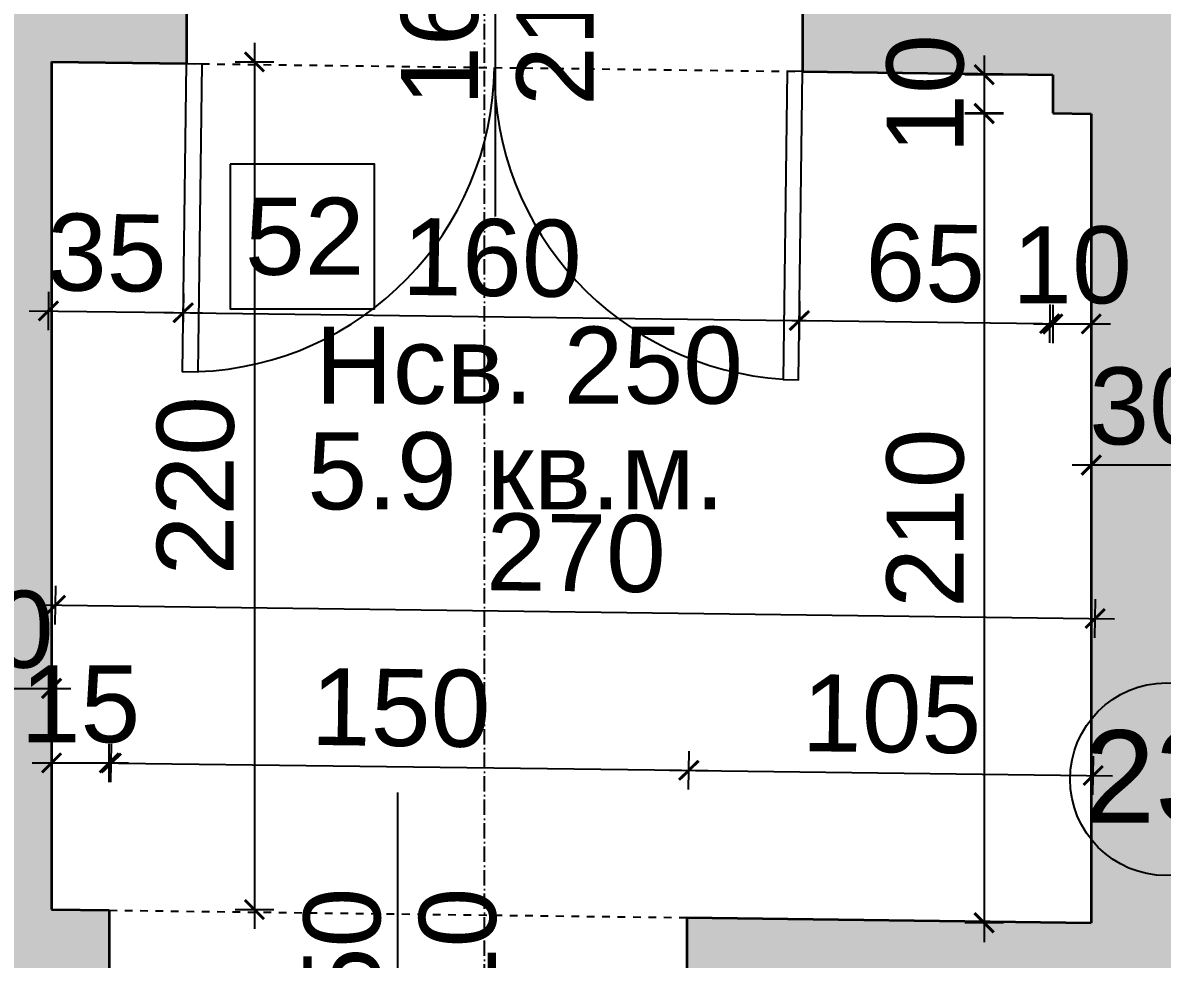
# Model space of a CAD drawing. Header units: inches. Extents: x -72385 to 39588, y -6525 to 66685.
# Drawn here: x -41119.8 to -40823.9, y 22171.8 to 22414.9 of the extents above; entities that cross this region are included whole.
import ezdxf

# ---------------------------------------------------------------- set-up
doc = ezdxf.new("R2010")
doc.units = ezdxf.units.IN
doc.header["$MEASUREMENT"] = 0
doc.linetypes.add('DashDot', pattern=[0.6, 0.4, -0.1, 0, -0.1])
doc.linetypes.add('Hidden', pattern=[0.4, 0.2, -0.2])
for name, color, linetype, lineweight in [('Врати', 251, 'Continuous', 25), ('Линия на разрез', 252, 'DashDot', 25), ('Надписи Hсв', 252, 'Continuous', 25), ('Надписи врати', 252, 'Continuous', 25), ('Надписи коти вътрешни', 252, 'Continuous', 25), ('Надписи номера на пом.', 252, 'Continuous', 25), ('Надписи Оси', 252, 'Continuous', 25), ('Надписи площ', 252, 'Continuous', 25), ('Пунктир', 253, 'Hidden', 25), ('Разрезни линии', 7, 'Continuous', 35), ('Щрих стени', 254, 'Continuous', 25)]:
    doc.layers.add(name, color=color, linetype=linetype, lineweight=lineweight)
doc.styles.add('Arial Regular', font='arial.ttf')
doc.styles.get("Standard").update_dxf_attribs({"font": 'arial.ttf'})
doc.dimstyles.new('Annotative', dxfattribs={"dimscale": 0, "dimtxt": 20, "dimasz": 5, "dimexe": 5, "dimexo": 5, "dimgap": 5, "dimtad": 1, "dimdec": 0, "dimzin": 0, "dimdsep": 46, "dimtxsty": 'Standard', "dimblk": 'ARCHTICK', "dimcen": 5, "dimdle": 5, "dimadec": 0, "dimazin": 0, "dimtfac": 1, "dimtdec": 0, "dimtofl": 0, "dimtmove": 0, "dimatfit": 3, "dimldrblk": 'ARCHTICK', "dimfxl": 5, "dimfxlon": 1, "dimtolj": 1, "dimtzin": 0, "dimarcsym": 1})

# ---------------------------------------------------------------- blocks, each defined once
blk = doc.blocks.new('_ArchTick')
at = {"color": 0, "linetype": 'ByBlock', "const_width": 0.15}
blk.add_lwpolyline([(-0.5, -0.5), (0.5, 0.5)], dxfattribs=at)
blk = doc.blocks.new('*D3128')
at = {"layer": 'Defpoints', "color": 0, "ltscale": 50, "transparency": 16777216}
for p in [(-40852.34, 22401.4), (-40870.17, 22391.4), (-40852.34, 22391.4)]:
    blk.add_point(p, dxfattribs=at)
at = {"layer": 'Надписи коти вътрешни', "color": 0, "lineweight": -2, "ltscale": 50, "transparency": 16777216}
for p, q in [((-40870.17, 22406.4), (-40870.17, 22386.4)), ((-40865.17, 22401.4), (-40875.17, 22401.4)), ((-40865.17, 22391.4), (-40875.17, 22391.4))]:
    blk.add_line(p, q, dxfattribs=at)
at = {"layer": 'Надписи коти вътрешни', "color": 0, "lineweight": -2, "ltscale": 50, "transparency": 16777216, "xscale": 5, "yscale": 5, "zscale": 5}
for p, rotation in [((-40870.17, 22401.4), 90), ((-40870.17, 22391.4), 270)]:
    blk.add_blockref('_ArchTick', p, dxfattribs=dict(at, rotation=rotation))
at = {"layer": 'Надписи коти вътрешни', "color": 0, "ltscale": 50, "transparency": 16777216, "insert": (-40885.38, 22396.4), "char_height": 20, "attachment_point": 5, "rotation": 90}
blk.add_mtext('\\A1;10', dxfattribs=at)
blk = doc.blocks.new('*D3129')
at = {"layer": 'Defpoints', "color": 0, "ltscale": 50, "transparency": 16777216}
for p in [(-40842.34, 22391.28), (-40870.17, 22181.26), (-40842.34, 22181.26)]:
    blk.add_point(p, dxfattribs=at)
at = {"layer": 'Надписи коти вътрешни', "color": 0, "lineweight": -2, "ltscale": 50, "transparency": 16777216}
for p, q in [((-40870.17, 22396.28), (-40870.17, 22176.26)), ((-40865.17, 22391.28), (-40875.17, 22391.28)), ((-40865.17, 22181.26), (-40875.17, 22181.26))]:
    blk.add_line(p, q, dxfattribs=at)
at = {"layer": 'Надписи коти вътрешни', "color": 0, "lineweight": -2, "ltscale": 50, "transparency": 16777216, "xscale": 5, "yscale": 5, "zscale": 5}
for p, rotation in [((-40870.17, 22391.28), 90), ((-40870.17, 22181.26), 270)]:
    blk.add_blockref('_ArchTick', p, dxfattribs=dict(at, rotation=rotation))
at = {"layer": 'Надписи коти вътрешни', "color": 0, "ltscale": 50, "transparency": 16777216, "insert": (-40885.38, 22286.27), "char_height": 20, "attachment_point": 5, "rotation": 90}
blk.add_mtext('\\A1;210', dxfattribs=at)
blk = doc.blocks.new('*D3130')
at = {"layer": 'Defpoints', "color": 0, "ltscale": 50, "transparency": 16777216}
for p in [(-40852.34, 22391.4), (-40842.34, 22391.28), (-40842.34, 22336.7)]:
    blk.add_point(p, dxfattribs=at)
at = {"layer": 'Надписи коти вътрешни', "color": 0, "lineweight": -2, "ltscale": 50, "transparency": 16777216}
for p, q in [((-40852.34, 22341.7), (-40852.34, 22331.7)), ((-40842.34, 22341.7), (-40842.34, 22331.7)), ((-40857.34, 22336.7), (-40837.34, 22336.7))]:
    blk.add_line(p, q, dxfattribs=at)
at = {"layer": 'Надписи коти вътрешни', "color": 0, "lineweight": -2, "ltscale": 50, "transparency": 16777216, "xscale": 5, "yscale": 5, "zscale": 5, "rotation": 180}
blk.add_blockref('_ArchTick', (-40852.34, 22336.7), dxfattribs=at)
at = {"layer": 'Надписи коти вътрешни', "color": 0, "lineweight": -2, "ltscale": 50, "transparency": 16777216, "xscale": 5, "yscale": 5, "zscale": 5}
blk.add_blockref('_ArchTick', (-40842.34, 22336.7), dxfattribs=at)
at = {"layer": 'Надписи коти вътрешни', "color": 0, "ltscale": 50, "transparency": 16777216, "insert": (-40847.34, 22351.91), "char_height": 20, "attachment_point": 5}
blk.add_mtext('\\A1;10', dxfattribs=at)
blk = doc.blocks.new('*D3131')
at = {"layer": 'Defpoints', "color": 0, "ltscale": 50, "transparency": 16777216}
for p in [(-40917.34, 22402.23), (-40852.34, 22401.4), (-40853.16, 22336.77)]:
    blk.add_point(p, dxfattribs=at)
at = {"layer": 'Надписи коти вътрешни', "color": 0, "lineweight": -2, "ltscale": 50, "transparency": 16777216}
for p, q in [((-40918.1, 22342.59), (-40918.22, 22332.59)), ((-40853.1, 22341.77), (-40853.22, 22331.77)), ((-40923.16, 22337.66), (-40848.16, 22336.7))]:
    blk.add_line(p, q, dxfattribs=at)
at = {"layer": 'Надписи коти вътрешни', "color": 0, "lineweight": -2, "ltscale": 50, "transparency": 16777216, "xscale": 5, "yscale": 5, "zscale": 5}
for p, rotation in [((-40918.16, 22337.59), 179.2706286525463), ((-40853.16, 22336.77), 359.2706286525462)]:
    blk.add_blockref('_ArchTick', p, dxfattribs=dict(at, rotation=rotation))
at = {"layer": 'Надписи коти вътрешни', "color": 0, "ltscale": 50, "transparency": 16777216, "insert": (-40885.47, 22352.39), "char_height": 20, "attachment_point": 5, "rotation": 359.2706}
blk.add_mtext('\\A1;65', dxfattribs=at)
blk = doc.blocks.new('*D3132')
at = {"layer": 'Defpoints', "color": 0, "ltscale": 50, "transparency": 16777216}
for p in [(-41077.34, 22404.27), (-40917.34, 22402.23), (-40918.16, 22337.59)]:
    blk.add_point(p, dxfattribs=at)
at = {"layer": 'Надписи коти вътрешни', "color": 0, "lineweight": -2, "ltscale": 50, "transparency": 16777216}
for p, q in [((-41078.1, 22344.63), (-41078.22, 22334.63)), ((-40918.1, 22342.59), (-40918.22, 22332.59)), ((-41083.16, 22339.69), (-40913.16, 22337.53))]:
    blk.add_line(p, q, dxfattribs=at)
at = {"layer": 'Надписи коти вътрешни', "color": 0, "lineweight": -2, "ltscale": 50, "transparency": 16777216, "xscale": 5, "yscale": 5, "zscale": 5}
for p, rotation in [((-41078.16, 22339.63), 179.2706286525476), ((-40918.16, 22337.59), 359.2706286525476)]:
    blk.add_blockref('_ArchTick', p, dxfattribs=dict(at, rotation=rotation))
at = {"layer": 'Надписи коти вътрешни', "color": 0, "ltscale": 50, "transparency": 16777216, "insert": (-40997.97, 22353.82), "char_height": 20, "attachment_point": 5, "rotation": 359.2706}
blk.add_mtext('\\A1;160', dxfattribs=at)
blk = doc.blocks.new('*D3133')
at = {"layer": 'Defpoints', "color": 0, "ltscale": 50, "transparency": 16777216}
for p in [(-41112.34, 22404.71), (-41077.34, 22404.27), (-41078.16, 22339.63)]:
    blk.add_point(p, dxfattribs=at)
at = {"layer": 'Надписи коти вътрешни', "color": 0, "lineweight": -2, "ltscale": 50, "transparency": 16777216}
for p, q in [((-41113.1, 22345.08), (-41113.22, 22335.08)), ((-41078.1, 22344.63), (-41078.22, 22334.63)), ((-41118.16, 22340.14), (-41073.16, 22339.57))]:
    blk.add_line(p, q, dxfattribs=at)
at = {"layer": 'Надписи коти вътрешни', "color": 0, "lineweight": -2, "ltscale": 50, "transparency": 16777216, "xscale": 5, "yscale": 5, "zscale": 5}
for p, rotation in [((-41113.16, 22340.08), 179.2706286525461), ((-41078.16, 22339.63), 359.2706286525461)]:
    blk.add_blockref('_ArchTick', p, dxfattribs=dict(at, rotation=rotation))
at = {"layer": 'Надписи коти вътрешни', "color": 0, "ltscale": 50, "transparency": 16777216, "insert": (-41097.97, 22355.1), "char_height": 20, "attachment_point": 5, "rotation": 359.2706}
blk.add_mtext('\\A1;35', dxfattribs=at)
blk = doc.blocks.new('*D3134')
at = {"layer": 'Defpoints', "color": 0, "ltscale": 50, "transparency": 16777216}
for p in [(-41097.34, 22222.75), (-41112.34, 22184.7), (-41097.34, 22184.51)]:
    blk.add_point(p, dxfattribs=at)
at = {"layer": 'Надписи коти вътрешни', "color": 0, "lineweight": -2, "ltscale": 50, "transparency": 16777216}
for p, q in [((-41112.34, 22217.75), (-41112.34, 22227.75)), ((-41097.34, 22217.75), (-41097.34, 22227.75)), ((-41117.34, 22222.75), (-41092.34, 22222.75))]:
    blk.add_line(p, q, dxfattribs=at)
at = {"layer": 'Надписи коти вътрешни', "color": 0, "lineweight": -2, "ltscale": 50, "transparency": 16777216, "xscale": 5, "yscale": 5, "zscale": 5, "rotation": 180}
blk.add_blockref('_ArchTick', (-41112.34, 22222.75), dxfattribs=at)
at = {"layer": 'Надписи коти вътрешни', "color": 0, "lineweight": -2, "ltscale": 50, "transparency": 16777216, "xscale": 5, "yscale": 5, "zscale": 5}
blk.add_blockref('_ArchTick', (-41097.34, 22222.75), dxfattribs=at)
at = {"layer": 'Надписи коти вътрешни', "color": 0, "ltscale": 50, "transparency": 16777216, "insert": (-41104.84, 22237.96), "char_height": 20, "attachment_point": 5}
blk.add_mtext('\\A1;15', dxfattribs=at)
blk = doc.blocks.new('*D3135')
at = {"layer": 'Defpoints', "color": 0, "ltscale": 50, "transparency": 16777216}
for p in [(-40946.85, 22220.84), (-41097.34, 22184.51), (-40947.34, 22182.6)]:
    blk.add_point(p, dxfattribs=at)
at = {"layer": 'Надписи коти вътрешни', "color": 0, "lineweight": -2, "ltscale": 50, "transparency": 16777216}
for p, q in [((-41096.91, 22217.75), (-41096.79, 22227.75)), ((-40946.91, 22215.84), (-40946.79, 22225.84)), ((-41101.85, 22222.81), (-40941.85, 22220.77))]:
    blk.add_line(p, q, dxfattribs=at)
at = {"layer": 'Надписи коти вътрешни', "color": 0, "lineweight": -2, "ltscale": 50, "transparency": 16777216, "xscale": 5, "yscale": 5, "zscale": 5}
for p, rotation in [((-41096.85, 22222.75), 179.2706286525476), ((-40946.85, 22220.84), 359.2706286525476)]:
    blk.add_blockref('_ArchTick', p, dxfattribs=dict(at, rotation=rotation))
at = {"layer": 'Надписи коти вътрешни', "color": 0, "ltscale": 50, "transparency": 16777216, "insert": (-41021.66, 22237), "char_height": 20, "attachment_point": 5, "rotation": 359.2706}
blk.add_mtext('\\A1;150', dxfattribs=at)
blk = doc.blocks.new('*D3136')
at = {"layer": 'Defpoints', "color": 0, "ltscale": 50, "transparency": 16777216}
for p in [(-40841.85, 22219.5), (-40947.34, 22182.6), (-40842.34, 22181.26)]:
    blk.add_point(p, dxfattribs=at)
at = {"layer": 'Надписи коти вътрешни', "color": 0, "lineweight": -2, "ltscale": 50, "transparency": 16777216}
for p, q in [((-40946.91, 22215.84), (-40946.79, 22225.84)), ((-40841.91, 22214.5), (-40841.79, 22224.5)), ((-40951.85, 22220.9), (-40836.85, 22219.44))]:
    blk.add_line(p, q, dxfattribs=at)
at = {"layer": 'Надписи коти вътрешни', "color": 0, "lineweight": -2, "ltscale": 50, "transparency": 16777216, "xscale": 5, "yscale": 5, "zscale": 5}
for p, rotation in [((-40946.85, 22220.84), 179.2706286525443), ((-40841.85, 22219.5), 359.2706286525442)]:
    blk.add_blockref('_ArchTick', p, dxfattribs=dict(at, rotation=rotation))
at = {"layer": 'Надписи коти вътрешни', "color": 0, "ltscale": 50, "transparency": 16777216, "insert": (-40894.16, 22235.38), "char_height": 20, "attachment_point": 5, "rotation": 359.2706}
blk.add_mtext('\\A1;105', dxfattribs=at)
blk = doc.blocks.new('*D3137')
at = {"layer": 'Defpoints', "color": 0, "ltscale": 50, "transparency": 16777216}
for p in [(-40841.33, 22260.25), (-41112.34, 22184.7), (-40842.34, 22181.26)]:
    blk.add_point(p, dxfattribs=at)
at = {"layer": 'Надписи коти вътрешни', "color": 0, "lineweight": -2, "ltscale": 50, "transparency": 16777216}
for p, q in [((-41111.4, 22258.69), (-41111.27, 22268.69)), ((-41116.33, 22263.75), (-40836.33, 22260.18)), ((-40841.4, 22255.25), (-40841.27, 22265.25))]:
    blk.add_line(p, q, dxfattribs=at)
at = {"layer": 'Надписи коти вътрешни', "color": 0, "lineweight": -2, "ltscale": 50, "transparency": 16777216, "xscale": 5, "yscale": 5, "zscale": 5}
for p, rotation in [((-41111.33, 22263.69), 179.2706286525447), ((-40841.33, 22260.25), 359.2706286525447)]:
    blk.add_blockref('_ArchTick', p, dxfattribs=dict(at, rotation=rotation))
at = {"layer": 'Надписи коти вътрешни', "color": 0, "ltscale": 50, "transparency": 16777216, "insert": (-40976.14, 22277.18), "char_height": 20, "attachment_point": 5, "rotation": 359.2706}
blk.add_mtext('\\A1;270', dxfattribs=at)
blk = doc.blocks.new('*D3138')
at = {"layer": 'Defpoints', "color": 0, "ltscale": 50, "transparency": 16777216}
for p in [(-41112.34, 22404.71), (-41112.34, 22184.7), (-41059.66, 22184.7)]:
    blk.add_point(p, dxfattribs=at)
at = {"layer": 'Надписи коти вътрешни', "color": 0, "lineweight": -2, "ltscale": 50, "transparency": 16777216}
for p, q in [((-41059.66, 22409.71), (-41059.66, 22179.7)), ((-41064.66, 22404.71), (-41054.66, 22404.71)), ((-41064.66, 22184.7), (-41054.66, 22184.7))]:
    blk.add_line(p, q, dxfattribs=at)
at = {"layer": 'Надписи коти вътрешни', "color": 0, "lineweight": -2, "ltscale": 50, "transparency": 16777216, "xscale": 5, "yscale": 5, "zscale": 5}
for p, rotation in [((-41059.66, 22404.71), 90), ((-41059.66, 22184.7), 270)]:
    blk.add_blockref('_ArchTick', p, dxfattribs=dict(at, rotation=rotation))
at = {"layer": 'Надписи коти вътрешни', "color": 0, "ltscale": 50, "transparency": 16777216, "insert": (-41074.87, 22294.71), "char_height": 20, "attachment_point": 5, "rotation": 90}
blk.add_mtext('\\A1;220', dxfattribs=at)
blk = doc.blocks.new('*D7386')
at = {"layer": 'Defpoints', "color": 0, "ltscale": 10, "transparency": 16777216}
for p in [(-41142.34, 22253.61), (-41112.34, 22253.61), (-41112.34, 22242.09)]:
    blk.add_point(p, dxfattribs=at)
at = {"layer": 'Надписи коти вътрешни', "color": 0, "lineweight": -2, "ltscale": 10, "transparency": 16777216}
for p, q in [((-41142.34, 22247.09), (-41142.34, 22237.09)), ((-41112.34, 22247.09), (-41112.34, 22237.09)), ((-41147.34, 22242.09), (-41107.34, 22242.09))]:
    blk.add_line(p, q, dxfattribs=at)
at = {"layer": 'Надписи коти вътрешни', "color": 0, "lineweight": -2, "ltscale": 10, "transparency": 16777216, "xscale": 5, "yscale": 5, "zscale": 5, "rotation": 180}
blk.add_blockref('_ArchTick', (-41142.34, 22242.09), dxfattribs=at)
at = {"layer": 'Надписи коти вътрешни', "color": 0, "lineweight": -2, "ltscale": 10, "transparency": 16777216, "xscale": 5, "yscale": 5, "zscale": 5}
blk.add_blockref('_ArchTick', (-41112.34, 22242.09), dxfattribs=at)
at = {"layer": 'Надписи коти вътрешни', "color": 0, "ltscale": 10, "transparency": 16777216, "insert": (-41127.34, 22257.31), "char_height": 20, "attachment_point": 5}
blk.add_mtext('\\A1;30', dxfattribs=at)
blk = doc.blocks.new('*D8189')
at = {"layer": 'Defpoints', "color": 0, "ltscale": 10, "transparency": 16777216}
for p in [(-40842.34, 22300.07), (-40842.34, 22296.76), (-40812.34, 22296.76)]:
    blk.add_point(p, dxfattribs=at)
at = {"layer": 'Надписи коти вътрешни', "color": 0, "lineweight": -2, "ltscale": 10, "transparency": 16777216}
for p, q in [((-40842.34, 22300.07), (-40842.34, 22305.07)), ((-40812.34, 22300.07), (-40812.34, 22305.07)), ((-40807.34, 22300.07), (-40847.34, 22300.07))]:
    blk.add_line(p, q, dxfattribs=at)
at = {"layer": 'Надписи коти вътрешни', "color": 0, "lineweight": -2, "ltscale": 10, "transparency": 16777216, "xscale": 5, "yscale": 5, "zscale": 5, "rotation": 180}
blk.add_blockref('_ArchTick', (-40842.34, 22300.07), dxfattribs=at)
at = {"layer": 'Надписи коти вътрешни', "color": 0, "lineweight": -2, "ltscale": 10, "transparency": 16777216, "xscale": 5, "yscale": 5, "zscale": 5}
blk.add_blockref('_ArchTick', (-40812.34, 22300.07), dxfattribs=at)
at = {"layer": 'Надписи коти вътрешни', "color": 0, "ltscale": 10, "transparency": 16777216, "insert": (-40827.34, 22315.29), "char_height": 20, "attachment_point": 5}
blk.add_mtext('\\A1;30', dxfattribs=at)

msp = doc.modelspace()

# ---------------------------------------------------------------- hatches: boundary and pattern name
at = {"layer": 'Щрих стени', "ltscale": 10}
h = msp.add_hatch(color=256, dxfattribs=at)
h.dxf.hatch_style = 1
h.paths.add_polyline_path([(-42607.34, 24003.88), (-42642.34, 24004.32), (-42642.34, 23969.32), (-42607.34, 23968.87)])
h.paths.add_polyline_path([(-42094.84, 23394.8), (-42299.84, 23397.41), (-42299.84, 23427.37), (-42309.84, 23427.49), (-42309.84, 23920.08), (-42307.34, 23920.05), (-42307.34, 24000.06), (-42342.34, 24000.5), (-42342.34, 23920.49), (-42339.84, 23920.46), (-42339.84, 23427.87), (-42349.84, 23428), (-42349.84, 23398.05), (-42549.84, 23400.59), (-42549.84, 23370.59), (-42349.84, 23368.05), (-42349.84, 23337.99), (-42299.84, 23337.36), (-42299.84, 23367.41), (-42094.84, 23364.8)])
h.paths.add_polyline_path([(-42007.34, 23996.24), (-42042.34, 23996.68), (-42042.34, 23961.68), (-42007.34, 23961.23)])
h.paths.add_polyline_path([(-41499.84, 23387.23), (-41699.84, 23389.77), (-41699.84, 23419.73), (-41709.84, 23419.85), (-41709.84, 23912.44), (-41707.34, 23912.41), (-41707.34, 23992.42), (-41742.34, 23992.86), (-41742.34, 23912.86), (-41739.84, 23912.82), (-41739.84, 23420.24), (-41774.84, 23420.68), (-41774.84, 23390.73), (-41934.84, 23392.76), (-41934.84, 23362.76), (-41749.84, 23360.41), (-41749.84, 23330.36), (-41699.84, 23329.72), (-41699.84, 23359.77), (-41499.84, 23357.22)])
h.paths.add_polyline_path([(-41407.34, 23988.6), (-41442.34, 23989.04), (-41442.34, 23954.04), (-41407.34, 23953.6)])
h.paths.add_polyline_path([(-40222.34, 23973.51), (-40717.34, 23979.81), (-40717.34, 23964.81), (-40907.34, 23967.23), (-40907.34, 23982.23), (-41142.34, 23985.22), (-41142.34, 23905.22), (-41107.34, 23904.77), (-41107.34, 23949.78), (-40697.34, 23944.56), (-40697.34, 23657.03), (-40667.34, 23656.65), (-40667.34, 23929.17), (-40622.34, 23928.6), (-40622.34, 23943.6), (-40257.34, 23938.96), (-40257.34, 23683.93), (-40267.34, 23684.06), (-40267.34, 23609.06), (-40257.34, 23608.93), (-40257.34, 23371.41), (-40497.34, 23374.46), (-40497.34, 23344.46), (-40257.34, 23341.41), (-40257.34, 23098.89), (-40267.34, 23099.01), (-40267.34, 23024.01), (-40257.34, 23023.88), (-40257.34, 22773.86), (-40647.34, 22778.83), (-40647.34, 22798.83), (-40667.34, 22799.08), (-40667.34, 22819.08), (-40697.34, 22819.47), (-40697.34, 22779.46), (-40732.34, 22779.91), (-40732.34, 22749.91), (-40207.34, 22743.22), (-40207.34, 22763.22), (-40222.34, 22763.41)])
h.paths.add_polyline_path([(-40597.34, 23405.74), (-40667.34, 23406.63), (-40667.34, 23436.63), (-40697.34, 23437.02), (-40697.34, 23377.01), (-41069.84, 23381.75), (-41069.84, 23407.01), (-41199.84, 23408.66), (-41199.84, 23383.41), (-41339.84, 23385.19), (-41339.84, 23355.19), (-41199.84, 23353.41), (-41199.84, 23328.66), (-41142.34, 23327.93), (-41142.34, 23297.92), (-41112.34, 23297.54), (-41112.34, 23327.54), (-41069.84, 23327), (-41069.84, 23351.75), (-40697.34, 23347.01), (-40697.34, 22919.47), (-40667.34, 22919.09), (-40667.34, 23346.63), (-40597.34, 23345.74)])
h.paths.add_polyline_path([(-41112.34, 23137.53), (-41142.34, 23137.91), (-41142.34, 23082.65), (-41949.84, 23092.93), (-41949.84, 23062.93), (-41749.84, 23060.38), (-41749.84, 22910.37), (-41744.84, 22910.31), (-41744.84, 23060.32), (-41207.34, 23053.48), (-41207.34, 22983.47), (-41142.34, 22982.64), (-41142.34, 22792.63), (-41182.34, 22793.14), (-41182.34, 22728.13), (-41699.84, 22734.72), (-41699.84, 22819.73), (-41749.84, 22820.36), (-41749.84, 22765.36), (-41774.84, 22765.68), (-41774.84, 22730.67), (-41754.84, 22730.42), (-41142.34, 22722.62), (-41142.34, 22185.08), (-41707.34, 22192.27), (-41707.34, 22237.28), (-41742.34, 22237.72), (-41742.34, 22157.71), (-41738.03, 22019.81), (-41401.27, 22028.66), (-41401.8, 22048.66), (-41708.66, 22040.59), (-41712, 22147.33), (-41124.55, 22139.85), (-41121.98, 22056.01), (-41321.83, 22050.76), (-41321.3, 22030.77), (-41291.31, 22031.56), (-41289.48, 21971.58), (-41269.48, 21972.11), (-41271.32, 22032.08), (-41121.37, 22036.02), (-41116.17, 21866.1), (-41098.68, 21866.56), (-41107.34, 22149.63), (-41097.34, 22149.5), (-41097.34, 22184.51), (-41112.34, 22184.7), (-41112.34, 22404.71), (-41077.34, 22404.27), (-41077.34, 22434.27), (-41112.34, 22434.72), (-41112.34, 22754.74), (-41042.34, 22753.85), (-41042.34, 22783.85), (-41087.34, 22784.43), (-41087.34, 22804.43), (-41112.34, 22804.75)])
h = msp.add_hatch(color=256, dxfattribs=at)
h.dxf.hatch_style = 1
h.paths.add_polyline_path([(-40777.34, 22400.45), (-40757.34, 22400.2), (-40757.34, 22430.2), (-40917.34, 22432.23), (-40917.34, 22402.23), (-40852.34, 22401.4), (-40852.34, 22391.4), (-40842.34, 22391.28), (-40842.34, 22181.26), (-40947.34, 22182.6), (-40947.34, 22147.59), (-40842.34, 22146.26), (-40841.71, 22124.76), (-40806.75, 22125.77), (-40807.34, 22145.81), (-40807.34, 22180.81), (-40812.34, 22180.88), (-40812.34, 22390.89), (-40777.34, 22390.45)])
h.paths.add_polyline_path([(-40207.34, 22423.2), (-40657.34, 22428.92), (-40657.34, 22398.92), (-40337.34, 22394.85), (-40337.34, 22379.85), (-40257.34, 22378.83), (-40257.34, 22173.81), (-40542.34, 22177.44), (-40542.34, 22142.44), (-40222.34, 22138.36), (-40222.34, 22403.39), (-40207.34, 22403.19)])

# ---------------------------------------------------------------- linework, layer by layer
at = {"layer": 'Врати', "ltscale": 50}
for points in [[(-41077.34, 22404.27), (-41073.34, 22404.22), (-41074.36, 22324.22), (-41078.36, 22324.27)], [(-40917.34, 22402.23), (-40921.34, 22402.28), (-40922.36, 22322.28), (-40918.36, 22322.23)]]:
    msp.add_lwpolyline(points, close=True, dxfattribs=at)
for centre, start, end in [((-41077.34, 22404.27), 272.1366, 359.2706), ((-40917.34, 22402.23), 179.2706, 266.4046)]:
    msp.add_arc(centre, 80.01, start, end, dxfattribs=at)
at = {"layer": 'Линия на разрез', "ltscale": 10}
msp.add_line((-40999.92, 22148.26), (-40999.92, 24115.76), dxfattribs=at)
at = {"layer": 'Надписи врати', "ltscale": 50}
for p, q in [((-40997.09, 22364.6), (-40997.09, 22464.6)), ((-41022.43, 22115.1), (-41022.43, 22215.1))]:
    msp.add_line(p, q, dxfattribs=at)
at = {"layer": 'Надписи номера на пом.', "ltscale": 50}
msp.add_lwpolyline([(-41065.98, 22378.14), (-41065.98, 22340.64), (-41028.48, 22340.64), (-41028.48, 22378.14)], close=True, dxfattribs=at)
at = {"layer": 'Надписи Оси', "ltscale": 50}
msp.add_circle((-40822.85, 22218.51), 25, dxfattribs=at)
at = {"layer": 'Пунктир', "ltscale": 10}
for p, q in [((-41077.34, 22404.27), (-40917.34, 22402.23)), ((-41097.34, 22184.51), (-40947.34, 22182.6))]:
    msp.add_line(p, q, dxfattribs=at)
at = {"layer": 'Разрезни линии', "ltscale": 50}
for p, q in [((-41077.34, 22434.27), (-41077.34, 22404.27)), ((-40917.34, 22432.23), (-40917.34, 22402.23)), ((-41112.34, 22404.71), (-41077.34, 22404.27)), ((-41112.34, 22404.71), (-41112.34, 22184.7)), ((-40917.34, 22402.23), (-40852.34, 22401.4)), ((-40852.34, 22401.4), (-40852.34, 22391.4)), ((-40852.34, 22391.4), (-40842.34, 22391.28)), ((-40842.34, 22391.28), (-40842.34, 22181.26)), ((-41112.34, 22184.7), (-41097.34, 22184.51)), ((-41097.34, 22184.51), (-41097.34, 22149.5)), ((-40947.34, 22182.6), (-40947.34, 22147.59)), ((-40947.34, 22182.6), (-40842.34, 22181.26))]:
    msp.add_line(p, q, dxfattribs=at)

# ---------------------------------------------------------------- texts
at = {"layer": 'Надписи Hсв', "ltscale": 100, "insert": (-41043.9, 22336.01), "char_height": 20, "width": 180.4891, "attachment_point": 1, "style": 'Arial Regular'}
msp.add_mtext('\\pxt8;Hсв. 250', dxfattribs=at)
at = {"layer": 'Надписи врати', "ltscale": 100, "char_height": 20, "width": 180.4891, "attachment_point": 1, "rotation": 90, "style": 'Arial Regular'}
for s, insert in [('160', (-41021.61, 22393.26)), ('210', (-40991.61, 22393.26)), ('150', (-41046.94, 22143.77)), ('210', (-41016.94, 22143.77))]:
    msp.add_mtext(s, dxfattribs=dict(at, insert=insert))
at = {"layer": 'Надписи номера на пом.', "ltscale": 100, "insert": (-41136.84, 22369.46), "char_height": 20, "width": 180.4891, "attachment_point": 1, "style": 'Arial Regular'}
msp.add_mtext('\\pxqc;52', dxfattribs=at)
at = {"layer": 'Надписи Оси', "ltscale": 100, "insert": (-40836.16, 22231.23), "char_height": 24, "width": 27.2128, "attachment_point": 1, "style": 'Arial Regular'}
msp.add_mtext("\\pxqc;23'", dxfattribs=at)
at = {"layer": 'Надписи площ', "ltscale": 100, "insert": (-41045.93, 22308.58), "char_height": 20, "width": 180.4891, "attachment_point": 1, "style": 'Arial Regular'}
msp.add_mtext('5.9 кв.м.', dxfattribs=at)

# ---------------------------------------------------------------- dimensions: what is measured, and where the dimension line sits
at = {"layer": 'Надписи коти вътрешни', "ltscale": 50}
for base, p1, p2, angle, picture, middle, dimtype in [((-40870.17, 22391.4), (-40852.34, 22401.4), (-40852.34, 22391.4), 90, '*D3128', (-40870.17, 22396.4), 128), ((-41078.16, 22339.63), (-41112.34, 22404.71), (-41077.34, 22404.27), 359.2706, '*D3133', (-41098.16, 22339.88), 129)]:
    dim = msp.add_linear_dim(base=base, p1=p1, p2=p2, angle=angle, dimstyle='Annotative', override={"dimscale": 0, "dimtix": 0, "dimtofl": 0, "dimtmove": 0, "dimatfit": 3}, dxfattribs=at)
    dim.commit()
    dim.dimension.update_dxf_attribs({"geometry": picture, "text_midpoint": middle, "dimtype": dimtype})
for p1, p2, distance, picture, middle in [((-41112.34, 22404.71), (-41112.34, 22184.7), 52.67, '*D3138', (-41074.87, 22294.71)), ((-41077.34, 22404.27), (-40917.34, 22402.23), -64.64, '*D3132', (-40997.97, 22353.82)), ((-40917.34, 22402.23), (-40852.34, 22401.4), -64.64, '*D3131', (-40885.47, 22352.39)), ((-41112.34, 22184.7), (-40842.34, 22181.26), 79, '*D3137', (-40976.14, 22277.18)), ((-41097.34, 22184.51), (-40947.34, 22182.6), 38.24, '*D3135', (-41021.66, 22237)), ((-40947.34, 22182.6), (-40842.34, 22181.26), 38.24, '*D3136', (-40894.16, 22235.38))]:
    dim = msp.add_aligned_dim(p1=p1, p2=p2, distance=distance, dimstyle='Annotative', override={"dimscale": 0, "dimtix": 0, "dimtofl": 0, "dimtmove": 0, "dimatfit": 3}, dxfattribs=at)
    dim.commit()
    dim.dimension.update_dxf_attribs({"geometry": picture, "text_midpoint": middle})
dim = msp.add_linear_dim(base=(-40870.17, 22181.26), p1=(-40842.34, 22391.28), p2=(-40842.34, 22181.26), angle=90, dimstyle='Annotative', override={"dimscale": 0, "dimtix": 0, "dimtofl": 0, "dimtmove": 0, "dimatfit": 3}, dxfattribs=at)
dim.commit()
dim.dimension.update_dxf_attribs({"geometry": '*D3129', "text_midpoint": (-40885.38, 22286.27)})
for base, p1, p2, picture, middle in [((-40842.34, 22336.7), (-40852.34, 22391.4), (-40842.34, 22391.28), '*D3130', (-40847.34, 22336.7)), ((-41097.34, 22222.75), (-41112.34, 22184.7), (-41097.34, 22184.51), '*D3134', (-41104.84, 22222.75))]:
    dim = msp.add_linear_dim(base=base, p1=p1, p2=p2, dimstyle='Annotative', override={"dimscale": 0, "dimtix": 0, "dimtofl": 0, "dimtmove": 0, "dimatfit": 3}, dxfattribs=at)
    dim.commit()
    dim.dimension.update_dxf_attribs({"geometry": picture, "text_midpoint": middle, "dimtype": 128})
at = {"layer": 'Надписи коти вътрешни', "ltscale": 10}
for base, p1, p2, angle, picture, middle in [((-40842.34, 22300.07), (-40812.34, 22296.76), (-40842.34, 22296.76), 180, '*D8189', (-40827.34, 22300.07)), ((-41112.34, 22242.09), (-41142.34, 22253.61), (-41112.34, 22253.61), 360, '*D7386', (-41127.34, 22242.09))]:
    dim = msp.add_linear_dim(base=base, p1=p1, p2=p2, angle=angle, dimstyle='Annotative', override={"dimscale": 0, "dimtix": 0, "dimtofl": 0, "dimtmove": 0, "dimatfit": 3}, dxfattribs=at)
    dim.commit()
    dim.dimension.update_dxf_attribs({"geometry": picture, "text_midpoint": middle, "dimtype": 129})

doc.saveas('drawing.dxf')
